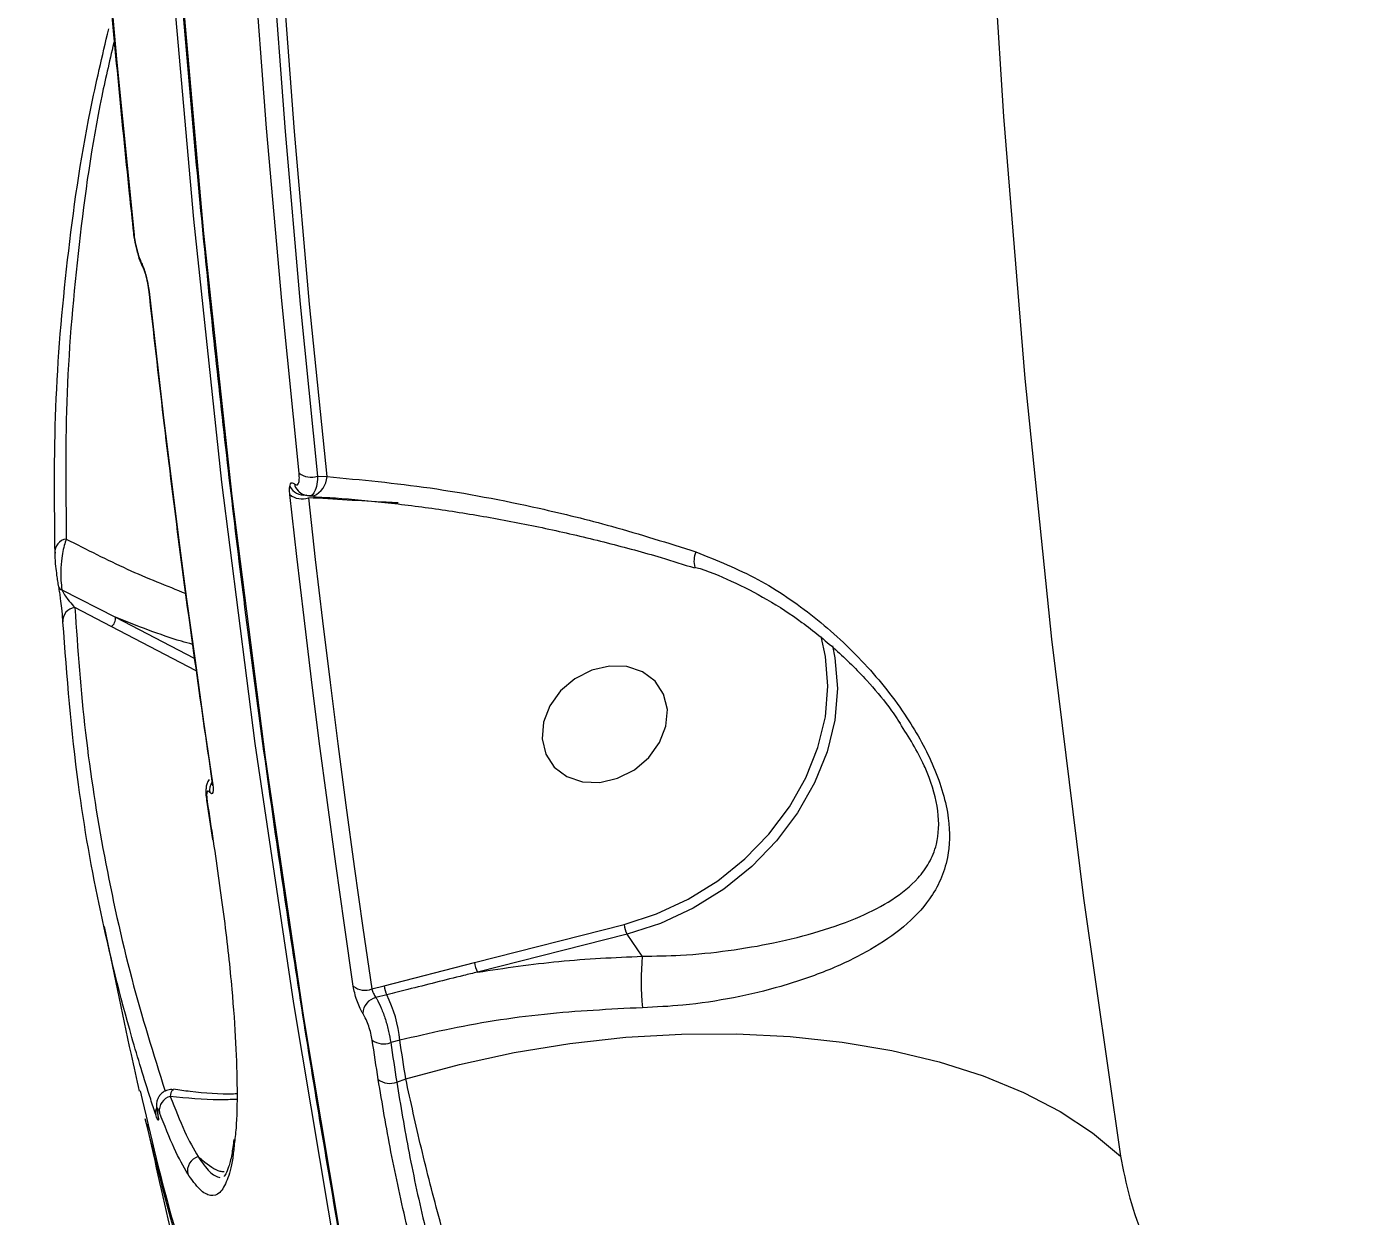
# Model space of a CAD drawing. Header units: millimetres. Extents: x -7151 to 6134, y -5040 to 5562.
# Drawn here: x -3201.7 to -3110.8, y -701.7 to -621.1 of the extents above; entities that cross this region are included whole.
import ezdxf

# ---------------------------------------------------------------- set-up
doc = ezdxf.new("R2010")
doc.units = ezdxf.units.MM
for name, color, linetype in [('DIKOM_ОБЪЕКТ', 7, 'Continuous'), ('DIKOM_РАЗМЕР_ЗОНА', 7, 'Continuous'), ('DIKOM_РАЗМЕР_ОБЪЕКТА', 7, 'Continuous')]:
    doc.layers.add(name, color=color, linetype=linetype)
doc.styles.add('style1', font='arial.ttf', dxfattribs={"width": 0.8})
doc.dimstyles.new('1-50', dxfattribs={"dimtxt": 300, "dimasz": 200, "dimexe": 100, "dimexo": 0, "dimgap": 100, "dimtad": 1, "dimtxsty": 'style1', "dimcen": 200, "dimclrd": 7, "dimclre": 7, "dimclrt": 7, "dimadec": 1, "dimazin": 2, "dimtfac": 1, "dimtmove": 0, "dimatfit": 2, "dimfxl": 0, "dimlwd": 25, "dimlwe": 18, "dimarcsym": 0})

# ---------------------------------------------------------------- blocks, each defined once
blk = doc.blocks.new('*D0')
at = {"layer": 'Defpoints', "color": 0, "transparency": 16777216}
for p in [(4133.546, 168.743), (-4567.472, -1241.128), (4133.546, -4153.121)]:
    blk.add_point(p, dxfattribs=at)
at = {"layer": 'DIKOM_РАЗМЕР_ОБЪЕКТА', "color": 7, "lineweight": 18, "transparency": 16777216}
for p, q in [((4133.546, 168.743), (4133.546, -4253.121)), ((-4567.472, -1241.128), (-4567.472, -4253.121))]:
    blk.add_line(p, q, dxfattribs=at)
at = {"layer": 'DIKOM_РАЗМЕР_ОБЪЕКТА', "color": 7, "lineweight": 25, "transparency": 16777216}
blk.add_line((-4367.472, -4153.121), (3933.546, -4153.121), dxfattribs=at)
at = {"layer": 'DIKOM_РАЗМЕР_ОБЪЕКТА', "color": 7, "transparency": 16777216}
for points in [[(-4367.472, -4119.788), (-4367.472, -4186.455), (-4567.472, -4153.121)], [(3933.546, -4119.788), (3933.546, -4186.455), (4133.546, -4153.121)]]:
    blk.add_solid(points, dxfattribs=at)
at = {"layer": 'DIKOM_РАЗМЕР_ОБЪЕКТА', "color": 7, "transparency": 16777216, "insert": (150.606, -3899.95), "char_height": 300, "attachment_point": 5, "style": 'style1'}
blk.add_mtext('8700', dxfattribs=at)
blk = doc.blocks.new('*D1')
at = {"layer": 'Defpoints', "color": 0, "transparency": 16777216}
for p in [(-2392.449, 3674.75), (-6010.843, -1738.877), (-3202.885, -1738.877)]:
    blk.add_point(p, dxfattribs=at)
at = {"layer": 'DIKOM_РАЗМЕР_ОБЪЕКТА', "color": 7, "lineweight": 18, "transparency": 16777216}
for p, q in [((-2392.449, 3674.75), (-6110.843, 3674.75)), ((-3202.885, -1738.877), (-6110.843, -1738.877))]:
    blk.add_line(p, q, dxfattribs=at)
at = {"layer": 'DIKOM_РАЗМЕР_ОБЪЕКТА', "color": 7, "lineweight": 25, "transparency": 16777216}
blk.add_line((-6010.843, 3474.75), (-6010.843, -1538.877), dxfattribs=at)
at = {"layer": 'DIKOM_РАЗМЕР_ОБЪЕКТА', "color": 7, "transparency": 16777216}
for points in [[(-6044.176, 3474.75), (-5977.51, 3474.75), (-6010.843, 3674.75)], [(-6044.176, -1538.877), (-5977.51, -1538.877), (-6010.843, -1738.877)]]:
    blk.add_solid(points, dxfattribs=at)
at = {"layer": 'DIKOM_РАЗМЕР_ОБЪЕКТА', "color": 7, "transparency": 16777216, "insert": (-6264.015, 967.936), "char_height": 300, "attachment_point": 5, "rotation": 90, "style": 'style1'}
blk.add_mtext('5400', dxfattribs=at)
blk = doc.blocks.new('*D2')
at = {"layer": 'Defpoints', "color": 0, "transparency": 16777216}
for p in [(-3409.242, 5551.127), (-6701.172, -3742.74), (-3065.405, -3742.74)]:
    blk.add_point(p, dxfattribs=at)
at = {"layer": 'DIKOM_РАЗМЕР_ЗОНА', "color": 7, "lineweight": 18, "transparency": 16777216}
for p, q in [((-3409.242, 5551.127), (-6801.172, 5551.127)), ((-3065.405, -3742.74), (-6801.172, -3742.74))]:
    blk.add_line(p, q, dxfattribs=at)
at = {"layer": 'DIKOM_РАЗМЕР_ЗОНА', "color": 7, "lineweight": 25, "transparency": 16777216}
blk.add_line((-6701.172, 5351.127), (-6701.172, -3542.74), dxfattribs=at)
at = {"layer": 'DIKOM_РАЗМЕР_ЗОНА', "color": 7, "transparency": 16777216}
for points in [[(-6734.505, 5351.127), (-6667.838, 5351.127), (-6701.172, 5551.127)], [(-6734.505, -3542.74), (-6667.838, -3542.74), (-6701.172, -3742.74)]]:
    blk.add_solid(points, dxfattribs=at)
at = {"layer": 'DIKOM_РАЗМЕР_ЗОНА', "color": 7, "transparency": 16777216, "insert": (-6954.446, 885.879), "char_height": 300, "attachment_point": 5, "rotation": 90, "style": 'style1'}
blk.add_mtext('9300', dxfattribs=at)
blk = doc.blocks.new('*D3')
at = {"layer": 'Defpoints', "color": 0, "transparency": 16777216}
for p in [(6133.546, 253.243), (-5802.455, -2467.185), (6133.546, -4939.778)]:
    blk.add_point(p, dxfattribs=at)
at = {"layer": 'DIKOM_РАЗМЕР_ЗОНА', "color": 7, "lineweight": 18, "transparency": 16777216}
for p, q in [((6133.546, 253.243), (6133.546, -5039.778)), ((-5802.455, -2467.185), (-5802.455, -5039.778))]:
    blk.add_line(p, q, dxfattribs=at)
at = {"layer": 'DIKOM_РАЗМЕР_ЗОНА', "color": 7, "lineweight": 25, "transparency": 16777216}
blk.add_line((-5602.455, -4939.778), (5933.546, -4939.778), dxfattribs=at)
at = {"layer": 'DIKOM_РАЗМЕР_ЗОНА', "color": 7, "transparency": 16777216}
for points in [[(-5602.455, -4906.444), (-5602.455, -4973.111), (-5802.455, -4939.778)], [(5933.546, -4906.444), (5933.546, -4973.111), (6133.546, -4939.778)]]:
    blk.add_solid(points, dxfattribs=at)
at = {"layer": 'DIKOM_РАЗМЕР_ЗОНА', "color": 7, "transparency": 16777216, "insert": (186.606, -4686.606), "char_height": 300, "attachment_point": 5, "style": 'style1'}
blk.add_mtext('11950', dxfattribs=at)

msp = doc.modelspace()

# ---------------------------------------------------------------- linework, layer by layer
at = {"layer": 'DIKOM_ОБЪЕКТ', "color": 7, "linetype": 'Continuous', "lineweight": 15}
for p, q in [((-3182.057, -651.543), (-3181.416, -651.577)), ((-3183.336, -652.566), (-3183.378, -652.534)), ((-3182.608, -652.876), (-3182.365, -652.889)), ((-3182.365, -652.889), (-3182.321, -652.889)), ((-3199.368, -659.244), (-3195.75, -661.093)), ((-3196.036, -661.739), (-3198.494, -660.449)), ((-3195.75, -661.093), (-3190.403, -663.869)), ((-3190.282, -664.725), (-3196.036, -661.739)), ((-3189.569, -673.489), (-3189.161, -676.163)), ((-3171.426, -684.48), (-3161.309, -681.914)), ((-3161.104, -682.575), (-3171.222, -685.141)), ((-3160.07, -684.068), (-3161.104, -682.575)), ((-3177.547, -686.069), (-3171.426, -684.48)), ((-3178.386, -686.281), (-3177.547, -686.069)), ((-3177.371, -686.684), (-3178.103, -686.87)), ((-3176.486, -689.76), (-3177.108, -689.918)), ((-3176.7, -692.589), (-3176.087, -692.373))]:
    msp.add_line(p, q, dxfattribs=at)
at = {"layer": 'DIKOM_ОБЪЕКТ', "color": 7, "linetype": 'Continuous', "lineweight": 15, "flags": 128}
for points in [[(-3173.819, -739.439), (-3177.444, -722.159), (-3180.729, -704.764), (-3183.672, -687.261), (-3186.273, -669.653), (-3188.53, -651.947), (-3190.443, -634.148), (-3192.011, -616.261), (-3193.234, -598.292), (-3194.111, -580.246), (-3194.643, -562.128), (-3194.828, -543.945), (-3194.667, -525.701), (-3194.16, -507.403)], [(-3193.503, -508.352), (-3194.01, -526.651), (-3194.171, -544.895), (-3193.985, -563.078), (-3193.454, -581.195), (-3192.577, -599.241), (-3191.354, -617.211), (-3189.786, -635.097), (-3187.873, -652.897), (-3185.616, -670.603), (-3183.015, -688.21), (-3180.072, -705.714), (-3176.787, -723.109), (-3173.162, -740.389)], [(-3136.993, -519.205), (-3137.645, -537.354), (-3137.944, -555.449), (-3137.892, -573.485), (-3137.488, -591.456), (-3136.733, -609.356), (-3135.626, -627.18), (-3134.169, -644.922), (-3132.36, -662.577), (-3130.202, -680.138), (-3127.695, -697.6)], [(-3199.745, -540.963), (-3199.605, -552.85), (-3199.317, -564.71), (-3198.88, -576.539), (-3198.296, -588.338), (-3197.564, -600.104), (-3196.684, -611.836), (-3195.657, -623.533), (-3194.482, -635.192)], [(-3183.311, -651.335), (-3184.486, -639.676), (-3185.514, -627.979), (-3186.393, -616.247), (-3187.125, -604.481), (-3187.709, -592.683), (-3188.146, -580.853), (-3188.434, -568.994), (-3188.574, -557.106)], [(-3187.315, -557.392), (-3187.175, -569.27), (-3186.887, -581.119), (-3186.451, -592.939), (-3185.868, -604.728), (-3185.137, -616.484), (-3184.258, -628.207), (-3183.231, -639.893), (-3182.057, -651.543)], [(-3181.416, -651.577), (-3182.594, -639.904), (-3183.625, -628.193), (-3184.507, -616.447), (-3185.241, -604.667), (-3185.827, -592.854), (-3186.264, -581.01), (-3186.553, -569.136), (-3186.692, -557.234)], [(-3194.524, -635.071), (-3194.52, -635.096), (-3194.482, -635.192)], [(-3193.923, -637.319), (-3193.958, -637.223), (-3193.976, -637.11)], [(-3193.613, -638.289), (-3193.611, -638.293), (-3193.587, -638.304)], [(-3193.508, -638.902), (-3193.503, -638.932), (-3193.464, -639.028)], [(-3193.464, -639.028), (-3192.994, -643.209), (-3192.504, -647.385), (-3191.995, -651.556), (-3191.468, -655.722), (-3190.921, -659.882), (-3190.355, -664.037), (-3189.77, -668.187), (-3189.167, -672.331)], [(-3179.638, -686.1), (-3180.242, -681.956), (-3180.827, -677.807), (-3181.393, -673.651), (-3181.939, -669.491), (-3182.467, -665.325), (-3182.976, -661.154), (-3183.465, -656.978), (-3183.936, -652.797)], [(-3182.68, -653.006), (-3182.21, -657.183), (-3181.721, -661.356), (-3181.212, -665.524), (-3180.685, -669.686), (-3180.139, -673.843), (-3179.574, -677.994), (-3178.989, -682.141), (-3178.386, -686.281)], [(-3161.309, -681.914), (-3159.102, -681.202), (-3156.972, -680.21), (-3154.965, -678.957), (-3153.126, -677.473), (-3151.495, -675.789), (-3150.107, -673.943), (-3148.993, -671.974), (-3148.176, -669.926), (-3147.676, -667.843), (-3147.502, -665.771), (-3147.66, -663.756), (-3147.963, -662.41)], [(-3147.191, -663.035), (-3147.028, -663.85), (-3146.866, -665.928), (-3147.045, -668.064), (-3147.561, -670.212), (-3148.403, -672.324), (-3149.552, -674.354), (-3150.983, -676.259), (-3152.666, -677.995), (-3154.562, -679.526), (-3156.631, -680.817), (-3158.828, -681.841), (-3161.104, -682.575)], [(-3162.289, -664.411), (-3163.496, -664.693), (-3164.632, -665.272), (-3165.606, -666.099), (-3166.337, -667.11), (-3166.767, -668.22), (-3166.861, -669.342), (-3166.611, -670.382), (-3166.038, -671.259), (-3165.187, -671.899), (-3164.129, -672.252), (-3162.948, -672.289), (-3161.741, -672.007), (-3160.604, -671.429), (-3159.631, -670.601), (-3158.9, -669.591), (-3158.47, -668.48), (-3158.376, -667.359), (-3158.626, -666.318), (-3159.199, -665.442), (-3160.049, -664.801), (-3161.108, -664.448), (-3162.289, -664.411)], [(-3189.209, -672.217), (-3189.206, -672.234), (-3189.167, -672.331)], [(-3189.569, -673.489), (-3189.567, -673.502), (-3189.529, -673.598)], [(-3189.529, -673.598), (-3189.478, -673.933), (-3189.427, -674.267), (-3189.377, -674.601), (-3189.326, -674.936), (-3189.275, -675.27), (-3189.224, -675.604), (-3189.172, -675.938), (-3189.121, -676.272)], [(-3189.161, -676.163), (-3189.159, -676.175), (-3189.121, -676.272)], [(-3176.087, -692.373), (-3172.457, -691.389), (-3168.739, -690.587), (-3164.97, -689.974), (-3161.182, -689.555), (-3157.41, -689.335), (-3153.689, -689.315), (-3150.054, -689.496), (-3146.535, -689.876), (-3143.167, -690.452), (-3139.979, -691.218), (-3137.001, -692.167), (-3134.26, -693.291), (-3131.78, -694.579), (-3129.586, -696.02), (-3127.695, -697.6)], [(-3177.95, -692.415), (-3178.001, -692.081), (-3178.052, -691.747), (-3178.104, -691.413), (-3178.155, -691.079), (-3178.205, -690.745), (-3178.257, -690.41), (-3178.307, -690.076), (-3178.358, -689.742)], [(-3177.108, -689.918), (-3177.057, -690.252), (-3177.007, -690.586), (-3176.956, -690.92), (-3176.905, -691.254), (-3176.854, -691.588), (-3176.803, -691.922), (-3176.752, -692.256), (-3176.7, -692.589)], [(-3176.087, -692.373), (-3176.138, -692.047), (-3176.188, -691.72), (-3176.238, -691.394), (-3176.288, -691.067), (-3176.337, -690.741), (-3176.387, -690.414), (-3176.436, -690.087), (-3176.486, -689.76)]]:
    msp.add_lwpolyline(points, dxfattribs=at)
at = {"layer": 'DIKOM_ОБЪЕКТ', "color": 7, "linetype": 'Continuous', "lineweight": 15}
for centre, radius, start, end in [((-3182.82, -651.939), 0.817, 188.95525, 226.86873), ((-3182.498, -650.313), 1.307, 231.47544, 289.68824), ((-3182.966, -651.475), 1.553, 294.51527, 356.27), ((-3182.981, -651.739), 1.085, 207.73877, 277.8915), ((-3183.123, -651.785), 1.299, 231.21293, 289.92593), ((-3198.978, -656.666), 0.862, 96.27548, 186.80542), ((-3154.951, -657.315), 1.621, 156.85295, 194.65696), ((-3199.337, -659.001), 0.245, 189.08238, 262.74055), ((-3198.426, -661.324), 0.877, 94.43423, 186.53739), ((-3196.391, -661.195), 0.649, 303.1525, 9.02078), ((-3188.396, -672.798), 0.969, 147.17953, 189.9218), ((-3159.686, -681.772), 1.629, 184.98411, 209.49719), ((-3169.799, -684.338), 1.634, 184.98267, 209.42317), ((-3143.278, -685.79), 16.88, 174.14603, 185.9951), ((-3178.856, -685.111), 1.261, 231.65406, 291.8896), ((-3175.794, -685.897), 1.762, 185.57301, 206.50829), ((-3177.85, -687.994), 1.153, 102.70942, 176.38382), ((-3185.307, -690.631), 8.863, 5.63704, 26.44426), ((-3177.58, -688.746), 1.263, 231.99678, 291.94352), ((-3177.174, -691.421), 1.261, 232.04129, 292.09732), ((-3191.799, -694.51), 0.974, 103.72344, 187.98064), ((-3192.26, -694.65), 0.768, 157.05291, 190.97058), ((-3189.859, -698.604), 1.008, 106.96883, 192.14731)]:
    msp.add_arc(centre, radius, start, end, dxfattribs=at)
for points, knots in [([(-3125.938, -175.749), (-3127.034, -178.733), (-3130.212, -187.387), (-3135.255, -201.743), (-3140.975, -218.825), (-3146.406, -235.941), (-3151.553, -253.085), (-3156.412, -270.253), (-3160.983, -287.441), (-3165.263, -304.644), (-3169.253, -321.858), (-3172.951, -339.078), (-3176.356, -356.299), (-3179.467, -373.518), (-3182.283, -390.729), (-3184.804, -407.929), (-3187.029, -425.112), (-3188.958, -442.274), (-3190.589, -459.411), (-3191.923, -476.518), (-3192.958, -493.591), (-3193.696, -510.626), (-3194.136, -527.617), (-3194.277, -544.561), (-3194.119, -561.452), (-3193.663, -578.287), (-3192.909, -595.061), (-3191.857, -611.771), (-3190.506, -628.41), (-3188.859, -644.976), (-3186.913, -661.463), (-3184.672, -677.868), (-3182.135, -694.186), (-3179.299, -710.412), (-3176.335, -725.781), (-3174.197, -735.699), (-3173.211, -740.277)], [0, 0, 0, 0, 0.0157708, 0.045727, 0.0756836, 0.10564, 0.1355963, 0.1655525, 0.1955088, 0.2254648, 0.2554208, 0.2853768, 0.3153324, 0.3452882, 0.3752438, 0.4051992, 0.4351545, 0.4651097, 0.4950647, 0.5250197, 0.5549745, 0.5849291, 0.6148835, 0.6448378, 0.6747921, 0.704746, 0.7346999, 0.7646535, 0.794607, 0.8245604, 0.8545136, 0.8844665, 0.9144193, 0.9443719, 0.9743243, 1, 1, 1, 1]), ([(-4077.697, -513.438), (-4079.009, -513.41), (-4081.635, -513.354), (-4083.97, -513.682), (-4085.285, -514.245), (-4085.691, -515.01), (-4085.291, -516.008), (-4084.06, -517.254), (-4081.96, -518.756), (-4078.978, -520.517), (-4075.142, -522.519), (-4070.505, -524.735), (-4065.1, -527.156), (-4058.963, -529.77), (-4052.058, -532.595), (-4044.321, -535.654), (-4035.73, -538.952), (-4026.281, -542.489), (-4016.076, -546.226), (-4005.245, -550.116), (-3993.825, -554.147), (-3981.863, -558.307), (-3969.267, -562.627), (-3955.935, -567.142), (-3941.861, -571.852), (-3927.05, -576.754), (-3911.669, -581.791), (-3895.889, -586.909), (-3879.747, -592.097), (-3863.285, -597.342), (-3846.393, -602.682), (-3828.934, -608.157), (-3810.918, -613.762), (-3792.364, -619.493), (-3773.483, -625.283), (-3753.53, -631.357), (-3732.497, -637.713), (-3710.396, -644.341), (-3687.908, -651.035), (-3665.081, -657.778), (-3641.968, -664.554), (-3619.972, -670.954), (-3599.153, -676.969), (-3579.542, -682.598), (-3559.989, -688.174), (-3540.344, -693.739), (-3520.642, -699.282), (-3500.915, -704.792), (-3481.393, -710.206), (-3462.298, -715.461), (-3443.654, -720.553), (-3425.477, -725.478), (-3407.622, -730.277), (-3389.957, -734.984), (-3372.524, -739.587), (-3355.358, -744.075), (-3338.662, -748.394), (-3322.616, -752.499), (-3307.232, -756.388), (-3292.512, -760.061), (-3278.344, -763.548), (-3264.627, -766.872), (-3251.404, -770.022), (-3238.714, -772.986), (-3226.706, -775.729), (-3215.516, -778.22), (-3205.143, -780.461), (-3195.572, -782.459), (-3186.726, -784.231), (-3178.525, -785.792), (-3171.092, -787.107), (-3165.859, -787.977), (-3163.398, -788.324), (-3162.886, -788.396)], [0, 0, 0, 0, 0.016704, 0.033448, 0.047227, 0.061017, 0.074807, 0.088585, 0.102764, 0.116956, 0.131148, 0.145326, 0.159106, 0.172898, 0.186689, 0.200469, 0.21465, 0.228844, 0.243038, 0.257219, 0.270977, 0.284746, 0.298516, 0.312273, 0.326429, 0.340598, 0.354766, 0.368922, 0.382703, 0.396497, 0.41029, 0.424071, 0.438253, 0.452447, 0.466642, 0.480824, 0.496744, 0.512672, 0.528592, 0.544856, 0.561129, 0.577392, 0.591155, 0.604929, 0.618703, 0.632465, 0.646627, 0.660803, 0.674978, 0.68914, 0.702902, 0.716676, 0.73045, 0.744212, 0.758373, 0.772546, 0.78672, 0.800881, 0.814661, 0.828452, 0.842244, 0.856024, 0.870204, 0.884397, 0.89859, 0.91277, 0.926548, 0.940338, 0.954128, 0.967906, 0.982086, 0.996279, 1, 1, 1, 1]), ([(-3147.787, -826.331), (-3149.274, -826.068), (-3152.997, -825.408), (-3159.963, -824.053), (-3168.586, -822.294), (-3178.159, -820.253), (-3188.535, -817.962), (-3199.6, -815.447), (-3211.313, -812.72), (-3223.628, -809.792), (-3236.63, -806.646), (-3250.427, -803.254), (-3265.025, -799.612), (-3280.419, -795.72), (-3296.437, -791.622), (-3312.881, -787.367), (-3329.712, -782.968), (-3346.881, -778.438), (-3364.523, -773.744), (-3382.778, -768.847), (-3401.638, -763.749), (-3421.085, -758.453), (-3440.898, -753.02), (-3460.847, -747.512), (-3480.894, -741.942), (-3501, -736.32), (-3521.313, -730.608), (-3541.994, -724.759), (-3563.018, -718.779), (-3584.357, -712.676), (-3605.764, -706.52), (-3628.083, -700.069), (-3651.276, -693.326), (-3675.289, -686.304), (-3699.351, -679.225), (-3723.403, -672.105), (-3747.382, -664.962), (-3769.855, -658.223), (-3790.824, -651.896), (-3810.32, -645.979), (-3829.49, -640.126), (-3848.48, -634.292), (-3867.244, -628.49), (-3885.744, -622.729), (-3903.763, -617.079), (-3921.087, -611.604), (-3937.704, -606.311), (-3953.613, -601.201), (-3968.953, -596.231), (-3983.834, -591.363), (-3998.209, -586.613), (-4012.039, -581.99), (-4025.159, -577.551), (-4037.431, -573.342), (-4048.853, -569.366), (-4059.437, -565.621), (-4069.265, -562.079), (-4078.405, -558.713), (-4086.809, -555.539), (-4094.443, -552.567), (-4101.211, -549.831), (-4107.045, -547.359), (-4111.957, -545.149), (-4115.977, -543.196), (-4119.137, -541.485), (-4121.475, -540), (-4122.855, -538.781), (-4123.415, -537.995), (-4123.22, -537.7), (-4123.18, -537.639)], [0, 0, 0, 0, 0.009803, 0.024551, 0.039728, 0.05492, 0.070112, 0.085289, 0.100039, 0.1148, 0.129562, 0.144312, 0.15949, 0.174681, 0.189873, 0.205052, 0.219782, 0.234524, 0.249267, 0.263997, 0.279154, 0.294324, 0.309495, 0.324651, 0.339383, 0.354127, 0.368871, 0.383602, 0.398761, 0.413934, 0.429107, 0.444266, 0.461307, 0.478357, 0.495398, 0.512807, 0.530226, 0.547635, 0.562385, 0.577148, 0.591912, 0.606662, 0.621841, 0.637035, 0.652228, 0.667407, 0.682132, 0.696871, 0.711608, 0.726334, 0.741485, 0.756651, 0.771816, 0.786968, 0.801717, 0.816479, 0.831241, 0.845991, 0.861171, 0.876365, 0.891559, 0.906739, 0.921484, 0.936241, 0.950998, 0.965742, 0.980917, 0.996106, 1, 1, 1, 1]), ([(-3199.788, -540.819), (-3199.763, -543.784), (-3199.69, -552.379), (-3199.344, -566.562), (-3198.648, -583.346), (-3197.65, -600.066), (-3196.378, -616.424), (-3195.267, -628.076), (-3194.618, -634.184), (-3194.524, -635.071)], [0, 0, 0, 0, 0.093442, 0.27091, 0.448379, 0.625846, 0.803312, 0.971436, 1, 1, 1, 1]), ([(-3235.784, -721.619), (-3235.439, -720.413), (-3233.613, -714.027), (-3230.335, -702.489), (-3225.951, -687.013), (-3221.6, -671.576), (-3217.28, -656.182), (-3212.993, -640.835), (-3208.741, -625.541), (-3204.527, -610.309), (-3201.056, -597.715), (-3199.006, -590.23), (-3198.333, -587.773)], [0, 0, 0, 0, 0.026693, 0.141232, 0.255796, 0.370387, 0.48501, 0.599668, 0.714366, 0.829111, 0.943905, 1, 1, 1, 1]), ([(-3199.834, -656.768), (-3199.869, -653.482), (-3199.939, -646.91), (-3199.072, -636.89), (-3197.865, -628.335), (-3196.631, -623.091), (-3196.198, -621.253)], [0, 0, 0, 0, 0.281641, 0.563282, 0.846964, 1, 1, 1, 1]), ([(-3195.804, -621.963), (-3196.102, -623.242), (-3197.188, -627.895), (-3198.294, -635.878), (-3199.178, -645.902), (-3199.107, -652.506), (-3199.072, -655.808)], [0, 0, 0, 0, 0.111686, 0.406366, 0.703184, 1, 1, 1, 1]), ([(-3194.521, -635.075), (-3194.518, -635.111), (-3194.495, -635.365), (-3194.398, -635.896), (-3194.2, -636.62), (-3194.051, -637.098), (-3193.93, -637.293), (-3193.915, -637.316)], [0, 0, 0, 0, 0.050915, 0.357442, 0.645363, 0.957165, 1, 1, 1, 1]), ([(-3194.482, -635.192), (-3194.46, -635.358), (-3194.416, -635.689), (-3194.29, -636.236), (-3194.138, -636.745), (-3194.029, -636.99), (-3193.976, -637.11)], [0, 0, 0, 0, 0.256643, 0.513649, 0.761208, 1, 1, 1, 1]), ([(-3193.976, -637.11), (-3193.926, -637.222), (-3193.826, -637.446), (-3193.69, -637.878), (-3193.62, -638.17), (-3193.587, -638.304)], [0, 0, 0, 0, 0.350981, 0.7013681, 1, 1, 1, 1]), ([(-3193.918, -637.33), (-3193.911, -637.345), (-3193.888, -637.389), (-3193.821, -637.555), (-3193.732, -637.822), (-3193.656, -638.091), (-3193.622, -638.251), (-3193.614, -638.289)], [0, 0, 0, 0, 0.098567, 0.304788, 0.578748, 0.900611, 1, 1, 1, 1]), ([(-3193.615, -638.289), (-3193.594, -638.383), (-3193.544, -638.606), (-3193.522, -638.794), (-3193.509, -638.902)], [0, 0, 0, 0, 0.424475, 1, 1, 1, 1]), ([(-3193.587, -638.304), (-3193.572, -638.377), (-3193.517, -638.63), (-3193.486, -638.862), (-3193.464, -639.028)], [0, 0, 0, 0, 0.287894, 1, 1, 1, 1]), ([(-3193.507, -638.905), (-3193.179, -641.802), (-3192.229, -650.201), (-3190.792, -661.305), (-3189.604, -669.489), (-3189.209, -672.217)], [0, 0, 0, 0, 0.25979, 0.753173, 1, 1, 1, 1]), ([(-3183.941, -652.244), (-3183.926, -652.178), (-3183.893, -652.035), (-3183.785, -651.956), (-3183.68, -652.029), (-3183.627, -652.066)], [0, 0, 0, 0, 0.298578, 0.649185, 1, 1, 1, 1]), ([(-3183.627, -652.066), (-3183.573, -652.103), (-3183.466, -652.177), (-3183.354, -652.087), (-3183.291, -651.854), (-3183.289, -651.572), (-3183.307, -651.381), (-3183.311, -651.335)], [0, 0, 0, 0, 0.224957, 0.44962, 0.680327, 0.923771, 1, 1, 1, 1]), ([(-3182.057, -651.543), (-3182.061, -651.618), (-3182.078, -651.936), (-3182.159, -652.408), (-3182.346, -652.77), (-3182.507, -652.92), (-3182.604, -652.871), (-3182.611, -652.868)], [0, 0, 0, 0, 0.095224, 0.400752, 0.693065, 0.980897, 1, 1, 1, 1]), ([(-3181.416, -651.577), (-3179.109, -651.793), (-3174.432, -652.233), (-3167.891, -653.483), (-3161.838, -654.964), (-3158.336, -656.076), (-3156.441, -656.678)], [0, 0, 0, 0, 0.284855, 0.577751, 0.771572, 1, 1, 1, 1]), ([(-3183.936, -652.797), (-3183.942, -652.735), (-3183.963, -652.518), (-3183.95, -652.358), (-3183.941, -652.244)], [0, 0, 0, 0, 0.287798, 1, 1, 1, 1]), ([(-3183.372, -652.528), (-3183.351, -652.551), (-3183.23, -652.685), (-3182.966, -652.837), (-3182.702, -652.853), (-3182.61, -652.858)], [0, 0, 0, 0, 0.119726, 0.693863, 1, 1, 1, 1]), ([(-3176.592, -653.361), (-3176.865, -653.346), (-3178.897, -653.235), (-3180.925, -653.112), (-3182.68, -653.006)], [0, 0, 0, 0, 0.1343638, 1, 1, 1, 1]), ([(-3182.327, -652.946), (-3181.836, -652.969), (-3180.193, -653.047), (-3177.283, -653.333), (-3173.626, -653.797), (-3169.903, -654.412), (-3166.163, -655.16), (-3162.448, -656.043), (-3159.227, -656.908), (-3157.284, -657.527), (-3156.537, -657.765)], [0, 0, 0, 0, 0.060111, 0.201229, 0.343494, 0.486361, 0.629133, 0.771145, 0.911913, 1, 1, 1, 1]), ([(-3199.072, -655.808), (-3199.096, -655.874), (-3199.224, -656.219), (-3199.383, -656.934), (-3199.455, -657.882), (-3199.446, -658.636), (-3199.395, -659.037), (-3199.368, -659.244)], [0, 0, 0, 0, 0.082539, 0.435074, 0.677224, 0.832972, 1, 1, 1, 1]), ([(-3199.072, -655.808), (-3197.69, -656.515), (-3194.939, -657.922), (-3192.288, -658.97), (-3190.969, -659.491)], [0, 0, 0, 0, 0.502302, 1, 1, 1, 1]), ([(-3199.579, -659.04), (-3199.602, -658.91), (-3199.647, -658.652), (-3199.716, -658.163), (-3199.788, -657.534), (-3199.823, -657.061), (-3199.832, -656.815), (-3199.834, -656.768)], [0, 0, 0, 0, 0.145616, 0.289987, 0.532122, 0.909842, 1, 1, 1, 1]), ([(-3156.441, -656.678), (-3155.02, -657.248), (-3152.177, -658.388), (-3148.356, -661.026), (-3144.936, -664.173), (-3142.2, -667.637), (-3140.508, -670.692), (-3139.674, -673.015), (-3139.213, -675.156), (-3139.279, -677.177), (-3139.843, -678.918), (-3140.774, -680.523), (-3142.305, -682.123), (-3144.602, -683.679), (-3147.379, -685.028), (-3150.505, -686.11), (-3153.843, -686.913), (-3157.019, -687.407), (-3159.147, -687.509), (-3160.066, -687.553)], [0, 0, 0, 0, 0.0759116, 0.1519057, 0.228635, 0.3051889, 0.3688622, 0.4016205, 0.4343332, 0.490461, 0.5282373, 0.5660843, 0.6308776, 0.6957748, 0.7645225, 0.8332281, 0.8936847, 0.9540665, 1, 1, 1, 1]), ([(-3156.514, -657.712), (-3156.499, -657.716), (-3155.647, -657.935), (-3153.996, -658.649), (-3151.574, -659.87), (-3149.215, -661.43), (-3146.947, -663.266), (-3145.002, -665.201), (-3143.551, -666.892), (-3142.872, -667.902), (-3142.622, -668.274)], [0, 0, 0, 0, 0.00257, 0.149718, 0.303113, 0.462479, 0.626689, 0.794581, 0.924136, 1, 1, 1, 1]), ([(-3199.298, -661.424), (-3199.301, -661.372), (-3199.316, -661.112), (-3199.359, -660.608), (-3199.437, -659.948), (-3199.509, -659.439), (-3199.556, -659.173), (-3199.579, -659.04)], [0, 0, 0, 0, 0.095098, 0.472001, 0.715767, 0.857228, 1, 1, 1, 1]), ([(-3199.368, -659.244), (-3199.356, -659.273), (-3199.333, -659.33), (-3199.271, -659.45), (-3199.145, -659.653), (-3198.907, -659.982), (-3198.678, -660.253), (-3198.525, -660.416), (-3198.494, -660.449)], [0, 0, 0, 0, 0.046161, 0.090111, 0.210198, 0.45983, 0.889267, 1, 1, 1, 1]), ([(-3198.494, -660.449), (-3198.293, -663.281), (-3197.892, -668.944), (-3196.567, -677.32), (-3194.802, -685.431), (-3193.17, -690.68), (-3192.38, -693.217)], [0, 0, 0, 0, 0.253406, 0.506807, 0.761606, 1, 1, 1, 1]), ([(-3190.523, -662.942), (-3190.775, -662.872), (-3192.468, -662.408), (-3194.241, -661.698), (-3195.75, -661.093)], [0, 0, 0, 0, 0.149024, 1, 1, 1, 1]), ([(-3193.014, -694.796), (-3193.129, -694.449), (-3193.7, -692.713), (-3195.081, -688.17), (-3196.829, -681.088), (-3198.511, -671.725), (-3199.016, -665.11), (-3199.298, -661.424)], [0, 0, 0, 0, 0.032164, 0.160833, 0.418395, 0.675957, 1, 1, 1, 1]), ([(-3160.07, -684.068), (-3159.203, -684.053), (-3157.197, -684.019), (-3154.188, -683.705), (-3151.021, -683.165), (-3148.011, -682.402), (-3145.338, -681.442), (-3143.089, -680.279), (-3141.571, -679.066), (-3140.619, -677.772), (-3140.032, -676.359), (-3139.908, -674.302), (-3140.472, -672.346), (-3141.334, -670.322), (-3142.026, -669.224), (-3142.622, -668.276)], [0, 0, 0, 0, 0.067833, 0.156792, 0.248091, 0.349776, 0.45354, 0.547643, 0.643655, 0.696201, 0.750002, 0.826012, 0.901093, 0.914656, 1, 1, 1, 1]), ([(-3142.622, -668.276), (-3142.648, -668.226), (-3142.694, -668.137), (-3142.76, -668.061), (-3142.79, -668.027)], [0, 0, 0, 0, 0.553598, 1, 1, 1, 1]), ([(-3189.394, -672.089), (-3189.426, -672.133), (-3189.517, -672.259), (-3189.587, -672.502), (-3189.63, -672.842), (-3189.623, -673.153), (-3189.571, -673.434), (-3189.556, -673.512)], [0, 0, 0, 0, 0.0978686, 0.2785932, 0.487604, 0.858924, 1, 1, 1, 1]), ([(-3189.35, -672.965), (-3189.392, -672.923), (-3189.477, -672.839), (-3189.552, -672.922), (-3189.578, -673.153), (-3189.555, -673.416), (-3189.532, -673.577), (-3189.529, -673.598)], [0, 0, 0, 0, 0.240748, 0.481334, 0.722082, 0.962774, 1, 1, 1, 1]), ([(-3189.167, -672.331), (-3189.163, -672.352), (-3189.14, -672.513), (-3189.12, -672.777), (-3189.146, -673.008), (-3189.223, -673.091), (-3189.308, -673.007), (-3189.35, -672.965)], [0, 0, 0, 0, 0.037275, 0.27787, 0.518572, 0.759194, 1, 1, 1, 1]), ([(-3189.212, -672.21), (-3189.203, -672.264), (-3189.185, -672.385), (-3189.181, -672.485), (-3189.182, -672.53), (-3189.182, -672.52), (-3189.182, -672.52)], [0, 0, 0, 0, 0.3155062, 0.7049312, 0.9958686, 1, 1, 1, 1]), ([(-3189.121, -676.272), (-3188.859, -678.063), (-3188.337, -681.645), (-3187.854, -686.178), (-3187.576, -690.021), (-3187.489, -693.15), (-3187.528, -695.447), (-3187.656, -696.45), (-3187.701, -696.801)], [0, 0, 0, 0, 0.197887, 0.395773, 0.566427, 0.737625, 0.908276, 1, 1, 1, 1]), ([(-3122.177, -709.51), (-3118.744, -712.385), (-3111.876, -718.138), (-3100.327, -726.141), (-3087.79, -733.731), (-3074.171, -740.816), (-3059.517, -747.371), (-3044.144, -753.249), (-3028.125, -758.447), (-3011.54, -762.973), (-2994.121, -766.903), (-2975.892, -770.196), (-2956.899, -772.825), (-2937.556, -774.732), (-2917.936, -775.926), (-2898.119, -776.434), (-2877.786, -776.263), (-2856.988, -775.383), (-2835.788, -773.78), (-2814.638, -771.489), (-2793.612, -768.531), (-2772.773, -764.943), (-2751.798, -760.668), (-2730.753, -755.691), (-2709.711, -750.013), (-2689.117, -743.752), (-2669.031, -736.941), (-2649.5, -729.625), (-2630.225, -721.69), (-2611.286, -713.136), (-2592.753, -703.981), (-2576.286, -695.084), (-2561.714, -686.62), (-2553.277, -681.287), (-2549.054, -678.619)], [0, 0, 0, 0, 0.031179, 0.062381, 0.093559, 0.125644, 0.157755, 0.18984, 0.22102, 0.252225, 0.283405, 0.31549, 0.347601, 0.379687, 0.410889, 0.442116, 0.473319, 0.505426, 0.537558, 0.569666, 0.60092, 0.632198, 0.663453, 0.695611, 0.727794, 0.759952, 0.791284, 0.822641, 0.853973, 0.886209, 0.918471, 0.950707, 0.975331, 1, 1, 1, 1]), ([(-3196.496, -682.042), (-3195.907, -684.939), (-3195.148, -688.668), (-3194.322, -692.38), (-3194.138, -693.208)], [0, 0, 0, 0, 0.7769882, 1, 1, 1, 1]), ([(-3171.222, -685.141), (-3169.389, -684.867), (-3165.69, -684.316), (-3161.955, -684.151), (-3160.07, -684.068)], [0, 0, 0, 0, 0.495637, 1, 1, 1, 1]), ([(-3171.222, -685.141), (-3171.538, -685.217), (-3173.119, -685.599), (-3175.168, -686.125), (-3176.897, -686.564), (-3177.371, -686.684)], [0, 0, 0, 0, 0.1535985, 0.7682831, 1, 1, 1, 1]), ([(-3179, -687.922), (-3179.01, -687.906), (-3179.085, -687.787), (-3179.227, -687.508), (-3179.407, -687.045), (-3179.557, -686.548), (-3179.611, -686.249), (-3179.638, -686.1)], [0, 0, 0, 0, 0.037273, 0.278247, 0.519015, 0.759525, 1, 1, 1, 1]), ([(-3178.386, -686.281), (-3178.372, -686.33), (-3178.343, -686.426), (-3178.275, -686.587), (-3178.197, -686.737), (-3178.137, -686.826), (-3178.107, -686.865), (-3178.103, -686.87)], [0, 0, 0, 0, 0.240379, 0.481137, 0.722356, 0.962996, 1, 1, 1, 1]), ([(-3178.103, -686.87), (-3178.088, -686.896), (-3177.97, -687.095), (-3177.745, -687.562), (-3177.461, -688.337), (-3177.228, -689.169), (-3177.148, -689.668), (-3177.108, -689.918)], [0, 0, 0, 0, 0.03712, 0.2779796, 0.5187847, 0.7593558, 1, 1, 1, 1]), ([(-3160.066, -687.553), (-3162.281, -687.664), (-3166.776, -687.889), (-3172.293, -688.771), (-3175.474, -689.521), (-3176.486, -689.76)], [0, 0, 0, 0, 0.398483, 0.808525, 1, 1, 1, 1]), ([(-3178.358, -689.742), (-3178.385, -689.593), (-3178.44, -689.294), (-3178.591, -688.797), (-3178.774, -688.335), (-3178.917, -688.056), (-3178.991, -687.937), (-3179, -687.922)], [0, 0, 0, 0, 0.240519, 0.481025, 0.721967, 0.962886, 1, 1, 1, 1]), ([(-3156.425, -748.555), (-3157.44, -747.071), (-3159.47, -744.101), (-3162.273, -739.208), (-3164.835, -734.197), (-3167.148, -729.152), (-3169.308, -723.915), (-3171.29, -718.549), (-3173.08, -713.129), (-3174.663, -707.729), (-3176.009, -702.431), (-3177.138, -697.272), (-3177.68, -694.033), (-3177.95, -692.415)], [0, 0, 0, 0, 0.100969, 0.201937, 0.290337, 0.379023, 0.467424, 0.556113, 0.645089, 0.733781, 0.822424, 0.911352, 1, 1, 1, 1]), ([(-3176.7, -692.589), (-3176.437, -694.174), (-3175.911, -697.349), (-3174.81, -702.403), (-3173.495, -707.593), (-3171.948, -712.881), (-3170.197, -718.188), (-3168.256, -723.443), (-3166.139, -728.569), (-3163.872, -733.507), (-3161.358, -738.41), (-3158.607, -743.196), (-3156.612, -746.1), (-3155.615, -747.552)], [0, 0, 0, 0, 0.088694, 0.177669, 0.26636, 0.355067, 0.444058, 0.532761, 0.621141, 0.7098, 0.798179, 0.899088, 1, 1, 1, 1]), ([(-3155.615, -747.552), (-3156.47, -745.996), (-3158.18, -742.884), (-3160.629, -737.875), (-3162.91, -732.845), (-3165.007, -727.876), (-3167.026, -722.753), (-3168.936, -717.532), (-3170.717, -712.282), (-3172.349, -707.071), (-3173.798, -701.973), (-3175.075, -697.021), (-3175.75, -693.921), (-3176.087, -692.373)], [0, 0, 0, 0, 0.103374, 0.20675, 0.294607, 0.382734, 0.470593, 0.558749, 0.64718, 0.735337, 0.823468, 0.911872, 1, 1, 1, 1]), ([(-3194.077, -693.194), (-3193.363, -696.246), (-3191.798, -702.929), (-3188.246, -712.874), (-3183.674, -723.062), (-3178.826, -731.883), (-3175.268, -737.253), (-3173.819, -739.439)], [0, 0, 0, 0, 0.188345, 0.4124, 0.630779, 0.849649, 1, 1, 1, 1]), ([(-3191.803, -693.113), (-3191.811, -693.11), (-3191.934, -693.073), (-3192.206, -693.115), (-3192.531, -693.258), (-3192.759, -693.486), (-3192.887, -693.713), (-3192.948, -693.923), (-3192.966, -694.097), (-3192.962, -694.275), (-3192.945, -694.444), (-3192.908, -694.639), (-3192.892, -694.728)], [0, 0, 0, 0, 0.008765, 0.141575, 0.283014, 0.393847, 0.487737, 0.570797, 0.644503, 0.723411, 0.873782, 1, 1, 1, 1]), ([(-3191.819, -693.152), (-3191.855, -693.145), (-3191.95, -693.127), (-3192, -693.398), (-3192.03, -693.563)], [0, 0, 0, 0, 0.3875695, 1, 1, 1, 1]), ([(-3192.03, -693.563), (-3191.704, -694.398), (-3191.049, -696.08), (-3190.453, -697.118), (-3190.153, -697.64)], [0, 0, 0, 0, 0.496471, 1, 1, 1, 1]), ([(-3187.529, -693.762), (-3187.922, -693.778), (-3189.375, -693.836), (-3190.911, -693.678), (-3192.03, -693.563)], [0, 0, 0, 0, 0.271259, 1, 1, 1, 1]), ([(-3187.519, -693.393), (-3187.593, -693.395), (-3188.609, -693.429), (-3190.044, -693.334), (-3191.436, -693.132), (-3191.811, -693.077)], [0, 0, 0, 0, 0.053874, 0.744797, 1, 1, 1, 1]), ([(-3192.883, -694.767), (-3192.878, -694.796), (-3192.856, -694.923), (-3192.831, -695.102), (-3192.838, -695.208), (-3192.895, -695.133), (-3192.973, -694.912), (-3193.014, -694.796)], [0, 0, 0, 0, 0.049062, 0.217879, 0.426639, 0.702256, 1, 1, 1, 1]), ([(-3192.764, -694.645), (-3192.803, -694.546), (-3192.881, -694.35), (-3192.934, -694.314), (-3192.938, -694.445), (-3192.901, -694.663), (-3192.883, -694.767)], [0, 0, 0, 0, 0.2975026, 0.5890946, 0.8028592, 1, 1, 1, 1]), ([(-3192.892, -694.744), (-3192.886, -694.777), (-3192.87, -694.863), (-3192.864, -694.919), (-3192.865, -694.914), (-3192.865, -694.913)], [0, 0, 0, 0, 0.327492, 0.840915, 1, 1, 1, 1]), ([(-3190.844, -698.816), (-3191.147, -698.289), (-3191.756, -697.228), (-3192.426, -695.51), (-3192.764, -694.645)], [0, 0, 0, 0, 0.4964878, 1, 1, 1, 1]), ([(-3169.928, -745.985), (-3172.156, -742.868), (-3176.659, -736.57), (-3182.29, -726.697), (-3187.097, -716.46), (-3191.017, -705.937), (-3192.824, -698.702), (-3193.727, -695.086)], [0, 0, 0, 0, 0.1960417, 0.3961111, 0.5961814, 0.7981476, 1, 1, 1, 1]), ([(-3193.629, -695.45), (-3193.049, -698.075), (-3191.903, -703.261), (-3190.639, -708.422), (-3190.014, -710.972)], [0, 0, 0, 0, 0.50605, 1, 1, 1, 1]), ([(-3187.727, -696.475), (-3187.771, -696.832), (-3187.867, -697.593), (-3188.071, -698.355), (-3188.265, -698.853), (-3188.42, -699), (-3188.383, -698.982), (-3188.378, -698.98)], [0, 0, 0, 0, 0.230922, 0.492275, 0.720819, 0.96273, 1, 1, 1, 1]), ([(-3187.701, -696.801), (-3187.733, -697.13), (-3187.833, -698.173), (-3188.162, -699.295), (-3188.66, -700.177), (-3189.29, -700.367), (-3190.015, -699.986), (-3190.568, -699.206), (-3190.844, -698.816)], [0, 0, 0, 0, 0.084829, 0.268183, 0.450949, 0.633769, 0.817172, 1, 1, 1, 1]), ([(-3188.376, -698.677), (-3188.469, -698.671), (-3188.892, -698.64), (-3189.516, -698.195), (-3190.051, -697.73), (-3190.153, -697.64)], [0, 0, 0, 0, 0.18471, 0.843619, 1, 1, 1, 1]), ([(-3190.153, -697.64), (-3189.886, -698.03), (-3189.35, -698.81), (-3188.896, -698.98), (-3188.669, -699.065)], [0, 0, 0, 0, 0.499205, 1, 1, 1, 1]), ([(-3127.695, -697.6), (-3127.512, -698.537), (-3127.149, -700.4), (-3126.076, -703.438), (-3124.742, -706.22), (-3123.372, -708.327), (-3122.529, -709.162), (-3122.177, -709.51)], [0, 0, 0, 0, 0.218027, 0.433244, 0.643795, 0.851435, 1, 1, 1, 1])]:
    msp.add_open_spline(points, degree=3, knots=knots, dxfattribs=at)

# ---------------------------------------------------------------- dimensions: what is measured, and where the dimension line sits
at = {"layer": 'DIKOM_РАЗМЕР_ЗОНА'}
dim = msp.add_linear_dim(base=(-6701.172, -3742.74), p1=(-3409.242, 5551.127), p2=(-3065.405, -3742.74), angle=90, text='9300', dimstyle='1-50', dxfattribs=at)
dim.commit()
dim.dimension.update_dxf_attribs({"geometry": '*D2', "text_midpoint": (-6701.172, 885.879), "dimtype": 160})
dim = msp.add_linear_dim(base=(6133.546, -4939.778), p1=(-5802.455, -2467.185), p2=(6133.546, 253.243), text='11950', dimstyle='1-50', dxfattribs=at)
dim.commit()
dim.dimension.update_dxf_attribs({"geometry": '*D3', "text_midpoint": (186.606, -4939.778), "dimtype": 160})
at = {"layer": 'DIKOM_РАЗМЕР_ОБЪЕКТА'}
dim = msp.add_linear_dim(base=(-6010.843, -1738.877), p1=(-2392.449, 3674.75), p2=(-3202.885, -1738.877), angle=90, text='5400', dimstyle='1-50', dxfattribs=at)
dim.commit()
dim.dimension.update_dxf_attribs({"geometry": '*D1', "text_midpoint": (-6010.843, 967.936), "dimtype": 160})
dim = msp.add_linear_dim(base=(4133.546, -4153.121), p1=(-4567.472, -1241.128), p2=(4133.546, 168.743), text='8700', dimstyle='1-50', dxfattribs=at)
dim.commit()
dim.dimension.update_dxf_attribs({"geometry": '*D0', "text_midpoint": (150.606, -4153.121), "dimtype": 160})

doc.saveas('drawing.dxf')
